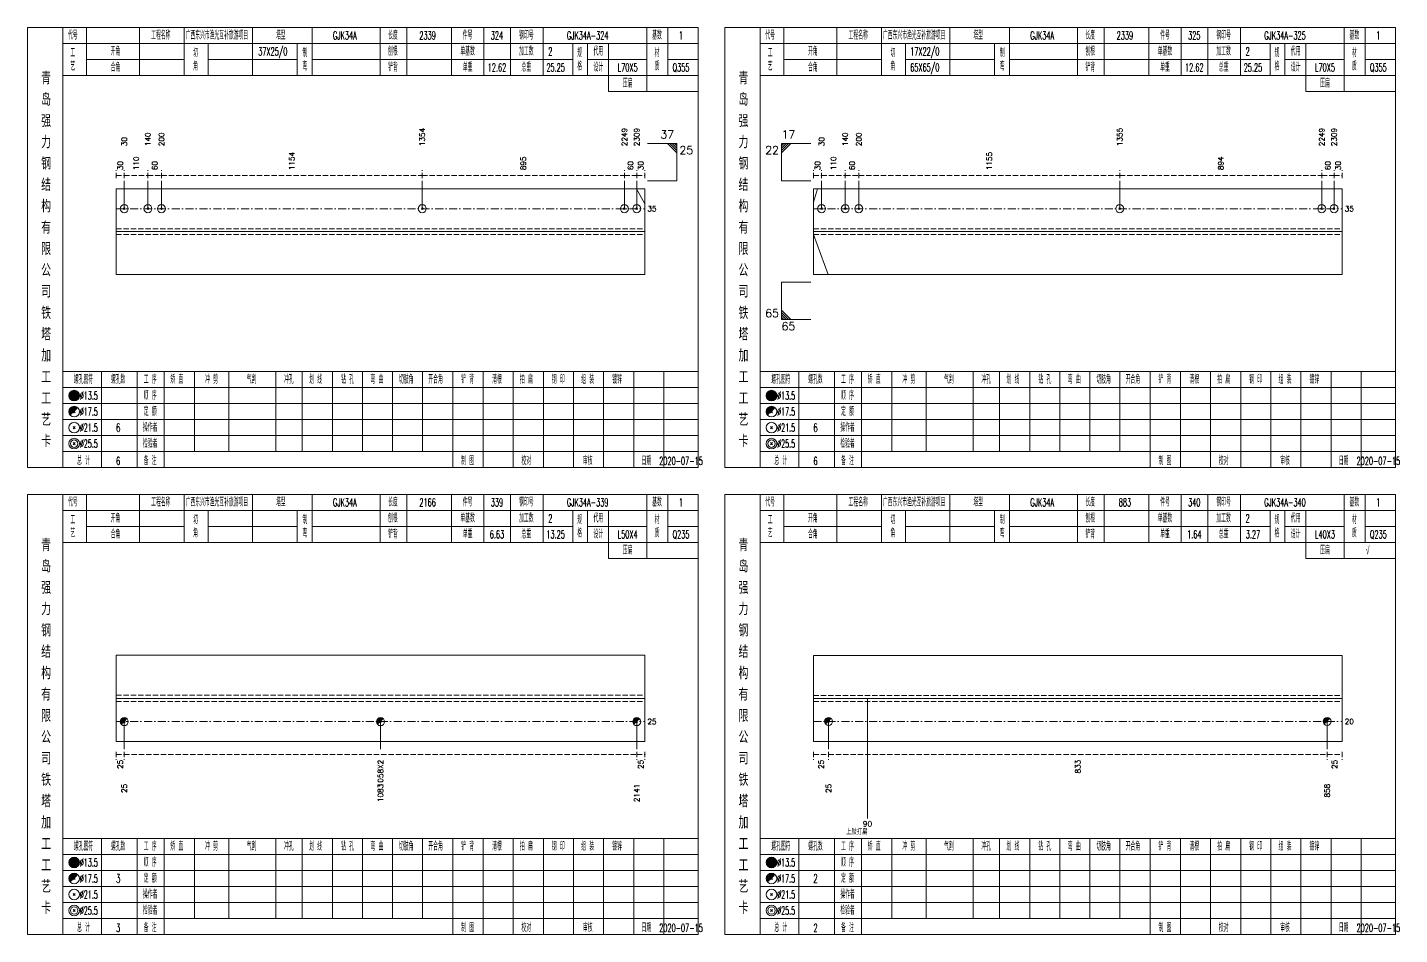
# Model space of a CAD drawing. Extents: x 0 to 2606, y -377 to 6479.
# Drawn here: x 1307 to 1821, y 5250 to 5590 of the extents above; entities that cross this region are included whole.
import ezdxf
from ezdxf.enums import TextEntityAlignment as Align

# ---------------------------------------------------------------- set-up
doc = ezdxf.new("R2010")
doc.units = 0
doc.header["$MEASUREMENT"] = 0
doc.linetypes.add('一点画线', pattern=[5.2, 3, -1, 0.2, -1])
doc.linetypes.add('虚线', pattern=[2.75, 2, -0.75])
doc.layers.get('0').update_dxf_attribs({"linetype": 'CONTINUOUS', "lineweight": 25})
for name, color, linetype, lineweight in [('1', 7, 'CONTINUOUS', 25), ('2', 7, 'CONTINUOUS', 25), ('4', 7, 'CONTINUOUS', 25)]:
    doc.layers.add(name, color=color, linetype=linetype, lineweight=lineweight)
doc.styles.get("Standard").update_dxf_attribs({"font": 'simplex.shx', "width": 0.7, "height": 3, "bigfont": 'gbhzfs.shx'})

msp = doc.modelspace()

# ---------------------------------------------------------------- linework, layer by layer
at = {"color": 7, "linetype": 'Continuous', "lineweight": 13}
for p, q in [((1550.4, 5546.5), (1539.4, 5546.5)), ((1546.9, 5546.5), (1550.4, 5543)), ((1547.78, 5546.5), (1550.4, 5543.88)), ((1548.65, 5546.5), (1550.4, 5544.75)), ((1549.53, 5546.5), (1550.4, 5545.62)), ((1550.4, 5532.5), (1550.4, 5546.5)), ((1589.7, 5546.5), (1600.7, 5546.5)), ((1589.7, 5532.5), (1589.7, 5546.5)), ((1590.58, 5546.5), (1589.7, 5545.62)), ((1591.45, 5546.5), (1589.7, 5544.75)), ((1592.33, 5546.5), (1589.7, 5543.88)), ((1593.2, 5546.5), (1589.7, 5543)), ((1343.3, 5522.07), (1343.3, 5532.5)), ((1352.16, 5522.07), (1352.16, 5532.5)), ((1357.24, 5522.07), (1357.24, 5532.5)), ((1454.98, 5522.07), (1454.98, 5532.5)), ((1530.78, 5522.07), (1530.78, 5532.5)), ((1538.4, 5523.83), (1535.27, 5529.57)), ((1535.4, 5522.07), (1535.4, 5532.5)), ((1550.4, 5532.5), (1539.4, 5532.5)), ((1589.7, 5532.5), (1600.7, 5532.5)), ((1601.7, 5524.52), (1603.14, 5529.57)), ((1604.7, 5522.07), (1604.7, 5532.5)), ((1613.56, 5522.07), (1613.56, 5532.5)), ((1618.64, 5522.07), (1618.64, 5532.5)), ((1716.46, 5522.07), (1716.46, 5532.5)), ((1792.18, 5522.07), (1792.18, 5532.5)), ((1796.8, 5522.07), (1796.8, 5532.5)), ((1343, 5521.77), (1343.6, 5522.37)), ((1343.6, 5521.77), (1343, 5522.37)), ((1351.86, 5521.77), (1352.46, 5522.37)), ((1352.46, 5521.77), (1351.86, 5522.37)), ((1356.94, 5521.77), (1357.54, 5522.37)), ((1357.54, 5521.77), (1356.94, 5522.37)), ((1454.68, 5521.77), (1455.28, 5522.37)), ((1455.28, 5521.77), (1454.68, 5522.37)), ((1530.48, 5521.77), (1531.08, 5522.37)), ((1531.08, 5521.77), (1530.48, 5522.37)), ((1535.1, 5521.77), (1535.7, 5522.37)), ((1535.7, 5521.77), (1535.1, 5522.37)), ((1604.4, 5521.77), (1605, 5522.37)), ((1605, 5521.77), (1604.4, 5522.37)), ((1613.26, 5521.77), (1613.86, 5522.37)), ((1613.86, 5521.77), (1613.26, 5522.37)), ((1618.34, 5521.77), (1618.94, 5522.37)), ((1618.94, 5521.77), (1618.34, 5522.37)), ((1716.16, 5521.77), (1716.76, 5522.37)), ((1716.76, 5521.77), (1716.16, 5522.37)), ((1791.88, 5521.77), (1792.48, 5522.37)), ((1792.48, 5521.77), (1791.88, 5522.37)), ((1796.5, 5521.77), (1797.1, 5522.37)), ((1797.1, 5521.77), (1796.5, 5522.37)), ((1601.7, 5512.35), (1607.21, 5497.43)), ((1589.7, 5494.5), (1600.7, 5494.5)), ((1589.7, 5494.5), (1589.7, 5480.5)), ((1593.2, 5480.5), (1589.7, 5484)), ((1592.33, 5480.5), (1589.7, 5483.12)), ((1591.45, 5480.5), (1589.7, 5482.25)), ((1590.58, 5480.5), (1589.7, 5481.38)), ((1589.7, 5480.5), (1600.7, 5480.5)), ((1343.3, 5329.8), (1343.3, 5319.5)), ((1439.35, 5329.8), (1439.35, 5319.5)), ((1535.4, 5329.8), (1535.4, 5319.5)), ((1607.31, 5329.88), (1607.31, 5319.5)), ((1794.19, 5329.88), (1794.19, 5319.5))]:
    msp.add_line(p, q, dxfattribs=at)
at = {"color": 8, "linetype": '虚线', "lineweight": 9}
for p, q in [((1340.3, 5533.5), (1340.3, 5536.5)), ((1340.3, 5534.5), (1343.3, 5534.5)), ((1343.3, 5533.5), (1343.3, 5536.5)), ((1343.3, 5533.5), (1343.3, 5536.5)), ((1343.3, 5534.5), (1352.16, 5534.5)), ((1352.16, 5533.5), (1352.16, 5536.5)), ((1352.16, 5533.5), (1352.16, 5536.5)), ((1352.16, 5534.5), (1357.24, 5534.5)), ((1357.24, 5533.5), (1357.24, 5536.5)), ((1357.24, 5533.5), (1357.24, 5536.5)), ((1357.24, 5534.5), (1454.98, 5534.5)), ((1454.98, 5533.5), (1454.98, 5536.5)), ((1454.98, 5533.5), (1454.98, 5536.5)), ((1454.98, 5534.5), (1530.78, 5534.5)), ((1530.78, 5533.5), (1530.78, 5536.5)), ((1530.78, 5533.5), (1530.78, 5536.5)), ((1530.78, 5534.5), (1535.4, 5534.5)), ((1535.4, 5533.5), (1535.4, 5536.5)), ((1535.4, 5533.5), (1535.4, 5536.5)), ((1535.4, 5534.5), (1538.4, 5534.5)), ((1538.4, 5533.5), (1538.4, 5536.5)), ((1601.7, 5533.5), (1601.7, 5536.5)), ((1601.7, 5534.5), (1604.7, 5534.5)), ((1604.7, 5533.5), (1604.7, 5536.5)), ((1604.7, 5533.5), (1604.7, 5536.5)), ((1604.7, 5534.5), (1613.56, 5534.5)), ((1613.56, 5533.5), (1613.56, 5536.5)), ((1613.56, 5533.5), (1613.56, 5536.5)), ((1613.56, 5534.5), (1618.64, 5534.5)), ((1618.64, 5533.5), (1618.64, 5536.5)), ((1618.64, 5533.5), (1618.64, 5536.5)), ((1618.64, 5534.5), (1716.46, 5534.5)), ((1716.46, 5533.5), (1716.46, 5536.5)), ((1716.46, 5533.5), (1716.46, 5536.5)), ((1716.46, 5534.5), (1792.18, 5534.5)), ((1792.18, 5533.5), (1792.18, 5536.5)), ((1792.18, 5533.5), (1792.18, 5536.5)), ((1792.18, 5534.5), (1796.8, 5534.5)), ((1796.8, 5533.5), (1796.8, 5536.5)), ((1796.8, 5533.5), (1796.8, 5536.5)), ((1796.8, 5534.5), (1799.8, 5534.5)), ((1799.8, 5533.5), (1799.8, 5536.5)), ((1340.3, 5318.5), (1340.3, 5315.5)), ((1343.3, 5318.5), (1343.3, 5315.5)), ((1343.3, 5318.5), (1343.3, 5315.5)), ((1535.4, 5318.5), (1535.4, 5315.5)), ((1535.4, 5318.5), (1535.4, 5315.5)), ((1538.4, 5318.5), (1538.4, 5315.5)), ((1601.7, 5318.5), (1601.7, 5315.5)), ((1607.31, 5318.5), (1607.31, 5315.5)), ((1607.31, 5318.5), (1607.31, 5315.5)), ((1794.19, 5318.5), (1794.19, 5315.5)), ((1794.19, 5318.5), (1794.19, 5315.5)), ((1799.8, 5318.5), (1799.8, 5315.5)), ((1340.3, 5317.5), (1343.3, 5317.5)), ((1343.3, 5317.5), (1535.4, 5317.5)), ((1535.4, 5317.5), (1538.4, 5317.5)), ((1601.7, 5317.5), (1607.31, 5317.5)), ((1607.31, 5317.5), (1794.19, 5317.5)), ((1794.19, 5317.5), (1799.8, 5317.5))]:
    msp.add_line(p, q, dxfattribs=at)
at = {"color": 7, "linetype": 'Continuous', "lineweight": 18}
for p, q in [((1340.3, 5529.57), (1340.3, 5497.43)), ((1340.3, 5529.57), (1538.4, 5529.57)), ((1538.4, 5529.57), (1538.4, 5497.43)), ((1601.7, 5529.57), (1601.7, 5497.43)), ((1601.7, 5529.57), (1799.8, 5529.57)), ((1799.8, 5529.57), (1799.8, 5497.43)), ((1340.3, 5513.5), (1538.4, 5513.5)), ((1601.7, 5513.5), (1799.8, 5513.5)), ((1340.3, 5354.7), (1340.3, 5322.3)), ((1340.3, 5354.7), (1538.4, 5354.7)), ((1538.4, 5354.7), (1538.4, 5322.3)), ((1601.7, 5354.62), (1601.7, 5322.38)), ((1601.7, 5354.62), (1799.8, 5354.62)), ((1799.8, 5354.62), (1799.8, 5322.38)), ((1340.3, 5338.5), (1538.4, 5338.5)), ((1601.7, 5338.5), (1799.8, 5338.5))]:
    msp.add_line(p, q, dxfattribs=at)
at = {"color": 3, "linetype": '一点画线', "lineweight": 13}
for p, q in [((1340.3, 5522.07), (1538.4, 5522.07)), ((1601.7, 5522.07), (1799.8, 5522.07)), ((1340.3, 5329.8), (1538.4, 5329.8)), ((1601.7, 5329.88), (1799.8, 5329.88))]:
    msp.add_line(p, q, dxfattribs=at)
at = {"color": 1, "linetype": '虚线', "lineweight": 18}
for p, q in [((1340.3, 5514.57), (1538.4, 5514.57)), ((1601.7, 5514.57), (1799.8, 5514.57)), ((1340.3, 5512.43), (1538.4, 5512.43)), ((1601.7, 5512.43), (1799.8, 5512.43)), ((1340.3, 5339.7), (1538.4, 5339.7)), ((1601.7, 5339.62), (1799.8, 5339.62)), ((1340.3, 5337.3), (1538.4, 5337.3)), ((1601.7, 5337.38), (1799.8, 5337.38))]:
    msp.add_line(p, q, dxfattribs=at)
at = {"color": 7, "linetype": 'Continuous', "lineweight": 13}
for centre in [(1343.3, 5522.07), (1352.16, 5522.07), (1357.24, 5522.07), (1454.98, 5522.07), (1530.78, 5522.07), (1535.4, 5522.07), (1604.7, 5522.07), (1613.56, 5522.07), (1618.64, 5522.07), (1716.46, 5522.07), (1792.18, 5522.07), (1796.8, 5522.07)]:
    msp.add_circle(centre, 1.5, dxfattribs=at)
at = {"layer": '1', "color": 7, "linetype": 'Continuous', "lineweight": 18}
for p, q in [((1340.3, 5497.43), (1538.4, 5497.43)), ((1601.7, 5497.43), (1799.8, 5497.43)), ((1340.3, 5322.3), (1538.4, 5322.3)), ((1601.7, 5322.38), (1799.8, 5322.38))]:
    msp.add_line(p, q, dxfattribs=at)
at = {"layer": '1', "color": 7, "linetype": 'Continuous', "lineweight": 0}
for p, q in [((1343, 5329.5), (1343.6, 5330.1)), ((1343, 5330.1), (1343.6, 5329.5)), ((1439.05, 5329.5), (1439.65, 5330.1)), ((1439.05, 5330.1), (1439.65, 5329.5)), ((1535.1, 5329.5), (1535.7, 5330.1)), ((1535.1, 5330.1), (1535.7, 5329.5)), ((1607.01, 5329.57), (1607.61, 5330.18)), ((1607.01, 5330.18), (1607.61, 5329.57)), ((1793.89, 5329.57), (1794.49, 5330.18)), ((1793.89, 5330.18), (1794.49, 5329.57))]:
    msp.add_line(p, q, dxfattribs=at)
at = {"layer": '1', "color": 7, "linetype": 'Continuous', "lineweight": 13}
for centre in [(1343.3, 5329.8), (1439.35, 5329.8), (1535.4, 5329.8), (1607.31, 5329.88), (1794.19, 5329.88)]:
    msp.add_circle(centre, 1.5, dxfattribs=at)
for centre, radius in [((1343.3, 5329.8), 1.35), ((1343.3, 5329.8), 1.2), ((1343.3, 5329.8), 1.05), ((1343.3, 5329.8), 0.9), ((1343.3, 5329.8), 0.75), ((1343.3, 5329.8), 0.6), ((1343.3, 5329.8), 0.45), ((1343.3, 5329.8), 0.3), ((1343.3, 5329.8), 0.15), ((1439.35, 5329.8), 1.35), ((1439.35, 5329.8), 1.2), ((1439.35, 5329.8), 1.05), ((1439.35, 5329.8), 0.9), ((1439.35, 5329.8), 0.75), ((1439.35, 5329.8), 0.6), ((1439.35, 5329.8), 0.45), ((1439.35, 5329.8), 0.3), ((1439.35, 5329.8), 0.15), ((1535.4, 5329.8), 1.35), ((1535.4, 5329.8), 1.2), ((1535.4, 5329.8), 1.05), ((1535.4, 5329.8), 0.9), ((1535.4, 5329.8), 0.75), ((1535.4, 5329.8), 0.6), ((1535.4, 5329.8), 0.45), ((1535.4, 5329.8), 0.3), ((1535.4, 5329.8), 0.15), ((1607.31, 5329.88), 1.35), ((1607.31, 5329.88), 1.2), ((1607.31, 5329.88), 1.05), ((1607.31, 5329.88), 0.9), ((1607.31, 5329.88), 0.75), ((1607.31, 5329.88), 0.6), ((1607.31, 5329.88), 0.45), ((1607.31, 5329.88), 0.3), ((1607.31, 5329.88), 0.15), ((1794.19, 5329.88), 1.35), ((1794.19, 5329.88), 1.2), ((1794.19, 5329.88), 1.05), ((1794.19, 5329.88), 0.9), ((1794.19, 5329.88), 0.75), ((1794.19, 5329.88), 0.6), ((1794.19, 5329.88), 0.45), ((1794.19, 5329.88), 0.3), ((1794.19, 5329.88), 0.15)]:
    msp.add_arc(centre, radius, 45, 225, dxfattribs=at)
at = {"layer": '2', "color": 7, "linetype": 'Continuous', "lineweight": 13}
msp.add_line((1621.89, 5338.5), (1621.89, 5293.5), dxfattribs=at)
at = {"layer": '4', "color": 1, "linetype": 'Continuous', "lineweight": 18}
for p, q in [((1320.3, 5425), (1320.3, 5590)), ((1329.2, 5572), (1329.2, 5590)), ((1349, 5572), (1349, 5590)), ((1365.8, 5572), (1365.8, 5590)), ((1391.4, 5572), (1391.4, 5590)), ((1413.7, 5572), (1413.7, 5590)), ((1439.2, 5572), (1439.2, 5590)), ((1449.2, 5572), (1449.2, 5590)), ((1465.9, 5572), (1465.9, 5590)), ((1478.1, 5572), (1478.1, 5590)), ((1488.1, 5572), (1488.1, 5590)), ((1500.3, 5572), (1500.3, 5590)), ((1539.2, 5566), (1539.2, 5590)), ((1547, 5572), (1547, 5590)), ((1581.7, 5425), (1581.7, 5590)), ((1590.6, 5572), (1590.6, 5590)), ((1610.4, 5572), (1610.4, 5590)), ((1627.2, 5572), (1627.2, 5590)), ((1652.8, 5572), (1652.8, 5590)), ((1675.1, 5572), (1675.1, 5590)), ((1700.6, 5572), (1700.6, 5590)), ((1710.6, 5572), (1710.6, 5590)), ((1727.3, 5572), (1727.3, 5590)), ((1739.5, 5572), (1739.5, 5590)), ((1749.5, 5572), (1749.5, 5590)), ((1761.7, 5572), (1761.7, 5590)), ((1800.6, 5566), (1800.6, 5590)), ((1808.4, 5572), (1808.4, 5590)), ((1320.3, 5584), (1558.4, 5584)), ((1374.8, 5572), (1374.8, 5584)), ((1408.1, 5572), (1408.1, 5584)), ((1511.4, 5572), (1511.4, 5584)), ((1517, 5572), (1517, 5584)), ((1524.8, 5566), (1524.8, 5584)), ((1581.7, 5584), (1819.8, 5584)), ((1636.2, 5572), (1636.2, 5584)), ((1669.5, 5572), (1669.5, 5584)), ((1772.8, 5572), (1772.8, 5584)), ((1778.4, 5572), (1778.4, 5584)), ((1786.2, 5566), (1786.2, 5584)), ((1329.2, 5578), (1365.8, 5578)), ((1374.8, 5578), (1408.1, 5578)), ((1413.7, 5578), (1511.4, 5578)), ((1517, 5578), (1539.2, 5578)), ((1547, 5578), (1558.4, 5578)), ((1590.6, 5578), (1627.2, 5578)), ((1636.2, 5578), (1669.5, 5578)), ((1675.1, 5578), (1772.8, 5578)), ((1778.4, 5578), (1800.6, 5578)), ((1808.4, 5578), (1819.8, 5578)), ((1320.3, 5572), (1558.4, 5572)), ((1581.7, 5572), (1819.8, 5572)), ((1524.8, 5566), (1558.4, 5566)), ((1786.2, 5566), (1819.8, 5566)), ((1320.3, 5461), (1558.4, 5461)), ((1334.8, 5425), (1334.8, 5461)), ((1348.1, 5425), (1348.1, 5461)), ((1358.2, 5425), (1358.2, 5461)), ((1369.6, 5431), (1369.6, 5461)), ((1382.5, 5431), (1382.5, 5461)), ((1400.1, 5431), (1400.1, 5461)), ((1410, 5431), (1410, 5461)), ((1421.3, 5431), (1421.3, 5461)), ((1432.6, 5431), (1432.6, 5461)), ((1443.9, 5431), (1443.9, 5461)), ((1455.1, 5431), (1455.1, 5461)), ((1466.5, 5431), (1466.5, 5461)), ((1477.8, 5431), (1477.8, 5461)), ((1489.1, 5431), (1489.1, 5461)), ((1500.4, 5431), (1500.4, 5461)), ((1511.7, 5431), (1511.7, 5461)), ((1523, 5431), (1523, 5461)), ((1534.3, 5431), (1534.3, 5461)), ((1545.6, 5431), (1545.6, 5461)), ((1581.7, 5461), (1819.8, 5461)), ((1596.2, 5425), (1596.2, 5461)), ((1609.5, 5425), (1609.5, 5461)), ((1619.6, 5425), (1619.6, 5461)), ((1631, 5431), (1631, 5461)), ((1643.9, 5431), (1643.9, 5461)), ((1661.5, 5431), (1661.5, 5461)), ((1671.4, 5431), (1671.4, 5461)), ((1682.7, 5431), (1682.7, 5461)), ((1694, 5431), (1694, 5461)), ((1705.3, 5431), (1705.3, 5461)), ((1716.5, 5431), (1716.5, 5461)), ((1727.9, 5431), (1727.9, 5461)), ((1739.2, 5431), (1739.2, 5461)), ((1750.5, 5431), (1750.5, 5461)), ((1761.8, 5431), (1761.8, 5461)), ((1773.1, 5431), (1773.1, 5461)), ((1784.4, 5431), (1784.4, 5461)), ((1795.7, 5431), (1795.7, 5461)), ((1807, 5431), (1807, 5461)), ((1320.3, 5455), (1558.4, 5455)), ((1581.7, 5455), (1819.8, 5455)), ((1320.3, 5449), (1558.4, 5449)), ((1581.7, 5449), (1819.8, 5449)), ((1320.3, 5443), (1558.4, 5443)), ((1581.7, 5443), (1819.8, 5443)), ((1320.3, 5437), (1558.4, 5437)), ((1581.7, 5437), (1819.8, 5437)), ((1320.3, 5431), (1558.4, 5431)), ((1466.5, 5425), (1466.5, 5431)), ((1477.8, 5425), (1477.8, 5431)), ((1489.1, 5425), (1489.1, 5431)), ((1500.4, 5425), (1500.4, 5431)), ((1511.7, 5425), (1511.7, 5431)), ((1523, 5425), (1523, 5431)), ((1534.3, 5425), (1534.3, 5431)), ((1545.6, 5425), (1545.6, 5431)), ((1581.7, 5431), (1819.8, 5431)), ((1727.9, 5425), (1727.9, 5431)), ((1739.2, 5425), (1739.2, 5431)), ((1750.5, 5425), (1750.5, 5431)), ((1761.8, 5425), (1761.8, 5431)), ((1773.1, 5425), (1773.1, 5431)), ((1784.4, 5425), (1784.4, 5431)), ((1795.7, 5425), (1795.7, 5431)), ((1807, 5425), (1807, 5431)), ((1320.3, 5250), (1320.3, 5415)), ((1329.2, 5397), (1329.2, 5415)), ((1349, 5397), (1349, 5415)), ((1365.8, 5397), (1365.8, 5415)), ((1391.4, 5397), (1391.4, 5415)), ((1413.7, 5397), (1413.7, 5415)), ((1439.2, 5397), (1439.2, 5415)), ((1449.2, 5397), (1449.2, 5415)), ((1465.9, 5397), (1465.9, 5415)), ((1478.1, 5397), (1478.1, 5415)), ((1488.1, 5397), (1488.1, 5415)), ((1500.3, 5397), (1500.3, 5415)), ((1539.2, 5391), (1539.2, 5415)), ((1547, 5397), (1547, 5415)), ((1581.7, 5250), (1581.7, 5415)), ((1590.6, 5397), (1590.6, 5415)), ((1610.4, 5397), (1610.4, 5415)), ((1627.2, 5397), (1627.2, 5415)), ((1652.8, 5397), (1652.8, 5415)), ((1675.1, 5397), (1675.1, 5415)), ((1700.6, 5397), (1700.6, 5415)), ((1710.6, 5397), (1710.6, 5415)), ((1727.3, 5397), (1727.3, 5415)), ((1739.5, 5397), (1739.5, 5415)), ((1749.5, 5397), (1749.5, 5415)), ((1761.7, 5397), (1761.7, 5415)), ((1800.6, 5391), (1800.6, 5415)), ((1808.4, 5397), (1808.4, 5415)), ((1320.3, 5409), (1558.4, 5409)), ((1374.8, 5397), (1374.8, 5409)), ((1408.1, 5397), (1408.1, 5409)), ((1511.4, 5397), (1511.4, 5409)), ((1517, 5397), (1517, 5409)), ((1524.8, 5391), (1524.8, 5409)), ((1581.7, 5409), (1819.8, 5409)), ((1636.2, 5397), (1636.2, 5409)), ((1669.5, 5397), (1669.5, 5409)), ((1772.8, 5397), (1772.8, 5409)), ((1778.4, 5397), (1778.4, 5409)), ((1786.2, 5391), (1786.2, 5409)), ((1329.2, 5403), (1365.8, 5403)), ((1374.8, 5403), (1408.1, 5403)), ((1413.7, 5403), (1511.4, 5403)), ((1517, 5403), (1539.2, 5403)), ((1547, 5403), (1558.4, 5403)), ((1590.6, 5403), (1627.2, 5403)), ((1636.2, 5403), (1669.5, 5403)), ((1675.1, 5403), (1772.8, 5403)), ((1778.4, 5403), (1800.6, 5403)), ((1808.4, 5403), (1819.8, 5403)), ((1320.3, 5397), (1558.4, 5397)), ((1581.7, 5397), (1819.8, 5397)), ((1524.8, 5391), (1558.4, 5391)), ((1786.2, 5391), (1819.8, 5391)), ((1320.3, 5286), (1558.4, 5286)), ((1334.8, 5250), (1334.8, 5286)), ((1348.1, 5250), (1348.1, 5286)), ((1358.2, 5250), (1358.2, 5286)), ((1369.6, 5256), (1369.6, 5286)), ((1382.5, 5256), (1382.5, 5286)), ((1400.1, 5256), (1400.1, 5286)), ((1410, 5256), (1410, 5286)), ((1421.3, 5256), (1421.3, 5286)), ((1432.6, 5256), (1432.6, 5286)), ((1443.9, 5256), (1443.9, 5286)), ((1455.1, 5256), (1455.1, 5286)), ((1466.5, 5256), (1466.5, 5286)), ((1477.8, 5256), (1477.8, 5286)), ((1489.1, 5256), (1489.1, 5286)), ((1500.4, 5256), (1500.4, 5286)), ((1511.7, 5256), (1511.7, 5286)), ((1523, 5256), (1523, 5286)), ((1534.3, 5256), (1534.3, 5286)), ((1545.6, 5256), (1545.6, 5286)), ((1581.7, 5286), (1819.8, 5286)), ((1596.2, 5250), (1596.2, 5286)), ((1609.5, 5250), (1609.5, 5286)), ((1619.6, 5250), (1619.6, 5286)), ((1631, 5256), (1631, 5286)), ((1643.9, 5256), (1643.9, 5286)), ((1661.5, 5256), (1661.5, 5286)), ((1671.4, 5256), (1671.4, 5286)), ((1682.7, 5256), (1682.7, 5286)), ((1694, 5256), (1694, 5286)), ((1705.3, 5256), (1705.3, 5286)), ((1716.5, 5256), (1716.5, 5286)), ((1727.9, 5256), (1727.9, 5286)), ((1739.2, 5256), (1739.2, 5286)), ((1750.5, 5256), (1750.5, 5286)), ((1761.8, 5256), (1761.8, 5286)), ((1773.1, 5256), (1773.1, 5286)), ((1784.4, 5256), (1784.4, 5286)), ((1795.7, 5256), (1795.7, 5286)), ((1807, 5256), (1807, 5286)), ((1320.3, 5280), (1558.4, 5280)), ((1581.7, 5280), (1819.8, 5280)), ((1320.3, 5274), (1558.4, 5274)), ((1581.7, 5274), (1819.8, 5274)), ((1320.3, 5268), (1558.4, 5268)), ((1581.7, 5268), (1819.8, 5268)), ((1320.3, 5262), (1558.4, 5262)), ((1581.7, 5262), (1819.8, 5262)), ((1320.3, 5256), (1558.4, 5256)), ((1466.5, 5250), (1466.5, 5256)), ((1477.8, 5250), (1477.8, 5256)), ((1489.1, 5250), (1489.1, 5256)), ((1500.4, 5250), (1500.4, 5256)), ((1511.7, 5250), (1511.7, 5256)), ((1523, 5250), (1523, 5256)), ((1534.3, 5250), (1534.3, 5256)), ((1545.6, 5250), (1545.6, 5256)), ((1581.7, 5256), (1819.8, 5256)), ((1727.9, 5250), (1727.9, 5256)), ((1739.2, 5250), (1739.2, 5256)), ((1750.5, 5250), (1750.5, 5256)), ((1761.8, 5250), (1761.8, 5256)), ((1773.1, 5250), (1773.1, 5256)), ((1784.4, 5250), (1784.4, 5256)), ((1795.7, 5250), (1795.7, 5256)), ((1807, 5250), (1807, 5256))]:
    msp.add_line(p, q, dxfattribs=at)
at = {"layer": '4', "color": 7, "linetype": 'Continuous', "lineweight": 13}
for p, q in [((1324.3, 5451.8), (1324.7, 5452.2)), ((1324.7, 5451.8), (1324.3, 5452.2)), ((1585.7, 5451.8), (1586.1, 5452.2)), ((1586.1, 5451.8), (1585.7, 5452.2)), ((1324.1, 5439.6), (1324.9, 5440.4)), ((1324.9, 5439.6), (1324.1, 5440.4)), ((1585.5, 5439.6), (1586.3, 5440.4)), ((1586.3, 5439.6), (1585.5, 5440.4)), ((1324.1, 5433.6), (1324.9, 5434.4)), ((1324.9, 5433.6), (1324.1, 5434.4)), ((1585.5, 5433.6), (1586.3, 5434.4)), ((1586.3, 5433.6), (1585.5, 5434.4)), ((1324.3, 5276.8), (1324.7, 5277.2)), ((1324.7, 5276.8), (1324.3, 5277.2)), ((1585.7, 5276.8), (1586.1, 5277.2)), ((1586.1, 5276.8), (1585.7, 5277.2)), ((1324.1, 5264.6), (1324.9, 5265.4)), ((1324.9, 5264.6), (1324.1, 5265.4)), ((1585.5, 5264.6), (1586.3, 5265.4)), ((1586.3, 5264.6), (1585.5, 5265.4)), ((1324.1, 5258.6), (1324.9, 5259.4)), ((1324.9, 5258.6), (1324.1, 5259.4)), ((1585.5, 5258.6), (1586.3, 5259.4)), ((1586.3, 5258.6), (1585.5, 5259.4))]:
    msp.add_line(p, q, dxfattribs=at)
at = {"layer": '4', "color": 7, "linetype": 'Continuous', "lineweight": 0}
for p, q in [((1324.1, 5445.6), (1324.9, 5446.4)), ((1324.1, 5446.4), (1324.9, 5445.6)), ((1585.5, 5445.6), (1586.3, 5446.4)), ((1585.5, 5446.4), (1586.3, 5445.6)), ((1324.1, 5270.6), (1324.9, 5271.4)), ((1324.1, 5271.4), (1324.9, 5270.6)), ((1585.5, 5270.6), (1586.3, 5271.4)), ((1585.5, 5271.4), (1586.3, 5270.6))]:
    msp.add_line(p, q, dxfattribs=at)
at = {"layer": '4', "color": 1, "linetype": 'Continuous', "lineweight": 18}
for points in [[(1307, 5590), (1307, 5425), (1558.4, 5425), (1558.4, 5590)], [(1568.4, 5590), (1568.4, 5425), (1819.8, 5425), (1819.8, 5590)], [(1307, 5415), (1307, 5250), (1558.4, 5250), (1558.4, 5415)], [(1568.4, 5415), (1568.4, 5250), (1819.8, 5250), (1819.8, 5415)]]:
    msp.add_lwpolyline(points, close=True, dxfattribs=at)
at = {"layer": '4', "color": 7, "linetype": 'Continuous', "lineweight": 13}
for centre, radius in [((1324.5, 5452), 2), ((1324.5, 5452), 1.8), ((1324.5, 5452), 1.6), ((1324.5, 5452), 1.4), ((1324.5, 5452), 1.2), ((1324.5, 5452), 1), ((1324.5, 5452), 0.8), ((1324.5, 5452), 0.6), ((1324.5, 5452), 0.4), ((1324.5, 5452), 0.2), ((1585.9, 5452), 2), ((1585.9, 5452), 1.8), ((1585.9, 5452), 1.6), ((1585.9, 5452), 1.4), ((1585.9, 5452), 1.2), ((1585.9, 5452), 1), ((1585.9, 5452), 0.8), ((1585.9, 5452), 0.6), ((1585.9, 5452), 0.4), ((1585.9, 5452), 0.2), ((1324.5, 5446), 2), ((1585.9, 5446), 2), ((1324.5, 5440), 2), ((1585.9, 5440), 2), ((1324.5, 5434), 2), ((1324.5, 5434), 1.4), ((1585.9, 5434), 2), ((1585.9, 5434), 1.4), ((1324.5, 5277), 2), ((1324.5, 5277), 1.8), ((1324.5, 5277), 1.6), ((1324.5, 5277), 1.4), ((1324.5, 5277), 1.2), ((1324.5, 5277), 1), ((1324.5, 5277), 0.8), ((1324.5, 5277), 0.6), ((1324.5, 5277), 0.4), ((1324.5, 5277), 0.2), ((1585.9, 5277), 2), ((1585.9, 5277), 1.8), ((1585.9, 5277), 1.6), ((1585.9, 5277), 1.4), ((1585.9, 5277), 1.2), ((1585.9, 5277), 1), ((1585.9, 5277), 0.8), ((1585.9, 5277), 0.6), ((1585.9, 5277), 0.4), ((1585.9, 5277), 0.2), ((1324.5, 5271), 2), ((1585.9, 5271), 2), ((1324.5, 5265), 2), ((1585.9, 5265), 2), ((1324.5, 5259), 2), ((1324.5, 5259), 1.4), ((1585.9, 5259), 2), ((1585.9, 5259), 1.4)]:
    msp.add_circle(centre, radius, dxfattribs=at)
for centre, radius in [((1324.5, 5446), 1.8), ((1324.5, 5446), 1.6), ((1324.5, 5446), 1.4), ((1324.5, 5446), 1.2), ((1324.5, 5446), 1), ((1585.9, 5446), 1.8), ((1585.9, 5446), 1.6), ((1585.9, 5446), 1.4), ((1585.9, 5446), 1.2), ((1585.9, 5446), 1), ((1324.5, 5446), 0.8), ((1324.5, 5446), 0.6), ((1324.5, 5446), 0.4), ((1324.5, 5446), 0.2), ((1585.9, 5446), 0.8), ((1585.9, 5446), 0.6), ((1585.9, 5446), 0.4), ((1585.9, 5446), 0.2), ((1324.5, 5271), 1.8), ((1324.5, 5271), 1.6), ((1324.5, 5271), 1.4), ((1324.5, 5271), 1.2), ((1585.9, 5271), 1.8), ((1585.9, 5271), 1.6), ((1585.9, 5271), 1.4), ((1585.9, 5271), 1.2), ((1324.5, 5271), 1), ((1324.5, 5271), 0.8), ((1324.5, 5271), 0.6), ((1324.5, 5271), 0.4), ((1324.5, 5271), 0.2), ((1585.9, 5271), 1), ((1585.9, 5271), 0.8), ((1585.9, 5271), 0.6), ((1585.9, 5271), 0.4), ((1585.9, 5271), 0.2)]:
    msp.add_arc(centre, radius, 45, 225, dxfattribs=at)

# ---------------------------------------------------------------- texts
at = {"color": 7, "linetype": 'Continuous', "lineweight": 13}
for s, p in [('140', (1352.16, 5545.5)), ('200', (1357.24, 5545.5)), ('1354', (1454.98, 5545.5)), ('2249', (1530.78, 5545.5)), ('2309', (1535.4, 5545.5)), ('140', (1613.56, 5545.5)), ('200', (1618.64, 5545.5)), ('1355', (1716.46, 5545.5)), ('2249', (1792.18, 5545.5)), ('2309', (1796.8, 5545.5)), ('30', (1343.3, 5545.5)), ('30', (1604.7, 5545.5))]:
    msp.add_text(s, height=2, rotation=90, dxfattribs=at).set_placement(p, align=Align.MIDDLE_LEFT)
for s, p in [('37', (1549.4, 5547.5)), ('65', (1588.7, 5480.5))]:
    msp.add_text(s, height=3, dxfattribs=at).set_placement(p, align=Align.BOTTOM_RIGHT)
msp.add_text('17', height=3, dxfattribs=at).set_placement((1589.7, 5547.5), align=Align.BOTTOM_LEFT)
for s, p in [('25', (1551.4, 5545.5)), ('65', (1589.7, 5479.5))]:
    msp.add_text(s, height=3, dxfattribs=at).set_placement(p, align=Align.TOP_LEFT)
msp.add_text('22', height=3, dxfattribs=at).set_placement((1588.7, 5545.5), align=Align.TOP_RIGHT)
at = {"color": 8, "linetype": 'Continuous', "lineweight": 9}
for s, p in [('30', (1341.8, 5536.5)), ('110', (1347.73, 5536.5)), ('60', (1354.7, 5536.5)), ('1154', (1406.11, 5536.5)), ('895', (1492.88, 5536.5)), ('60', (1533.09, 5536.5)), ('30', (1536.9, 5536.5)), ('30', (1603.2, 5536.5)), ('110', (1609.13, 5536.5)), ('60', (1616.1, 5536.5)), ('1155', (1667.55, 5536.5)), ('894', (1754.32, 5536.5)), ('60', (1794.49, 5536.5)), ('30', (1798.3, 5536.5))]:
    msp.add_text(s, height=2, rotation=90, dxfattribs=at).set_placement(p, align=Align.MIDDLE_LEFT)
at = {"color": 7, "linetype": 'Continuous', "lineweight": 13}
for s, p in [('35', (1539.4, 5522.07)), ('35', (1800.8, 5522.07)), ('25', (1539.4, 5329.8)), ('20', (1800.8, 5329.88))]:
    msp.add_text(s, height=2, dxfattribs=at).set_placement(p, align=Align.MIDDLE_LEFT)
at = {"color": 8, "linetype": 'Continuous', "lineweight": 9}
for s, p in [('25', (1341.8, 5315.5)), ('1058X2', (1439.35, 5315.5)), ('25', (1536.9, 5315.5)), ('25', (1604.5, 5315.5)), ('833', (1700.75, 5315.5)), ('25', (1797, 5315.5))]:
    msp.add_text(s, height=2, rotation=90, dxfattribs=at).set_placement(p, align=Align.MIDDLE_RIGHT)
at = {"layer": '1', "color": 7, "linetype": 'Continuous', "lineweight": 13}
for s, p in [('25', (1343.3, 5306.5)), ('1083', (1439.35, 5306.5)), ('2141', (1535.4, 5306.5)), ('25', (1607.31, 5306.5)), ('858', (1794.19, 5306.5))]:
    msp.add_text(s, height=2, rotation=90, dxfattribs=at).set_placement(p, align=Align.MIDDLE_RIGHT)
at = {"layer": '2', "color": 7, "linetype": 'Continuous', "lineweight": 13}
for s, p in [('上肢打扁', (1617.89, 5289.5)), ('90', (1621.89, 5292.5))]:
    msp.add_text(s, height=2, dxfattribs=at).set_placement(p, align=Align.TOP_CENTER)
at = {"layer": '4', "color": 1, "linetype": 'Continuous', "lineweight": 13}
for s, height, width, p in [('代号', 3, 0.6, (1324, 5587)), ('工程名称', 3, 0.6, (1357, 5587)), ('广西东兴市渔光互补旅游项目', 3, 0.6, (1378, 5587)), ('塔型', 3, 0.6, (1402, 5587)), ('GJK34A', 3, 0.6, (1426, 5587)), ('长度', 3, 0.6, (1444, 5587)), ('2339', 3, 0.6, (1457, 5587)), ('件号', 3, 0.6, (1472, 5587)), ('324', 3, 0.6, (1483, 5587)), ('钢印号', 3, 0.6, (1494, 5587)), ('GJK34A-324', 3, 0.6, (1517, 5587)), ('基数', 3, 0.6, (1543, 5587)), ('1', 3, 0.6, (1552, 5587)), ('代号', 3, 0.6, (1585.4, 5587)), ('工程名称', 3, 0.6, (1618.4, 5587)), ('广西东兴市渔光互补旅游项目', 3, 0.6, (1639.4, 5587)), ('塔型', 3, 0.6, (1663.4, 5587)), ('GJK34A', 3, 0.6, (1687.4, 5587)), ('长度', 3, 0.6, (1705.4, 5587)), ('2339', 3, 0.6, (1718.4, 5587)), ('件号', 3, 0.6, (1733.4, 5587)), ('325', 3, 0.6, (1744.4, 5587)), ('钢印号', 3, 0.6, (1755.4, 5587)), ('GJK34A-325', 3, 0.6, (1778.4, 5587)), ('基数', 3, 0.6, (1804.4, 5587)), ('1', 3, 0.6, (1813.4, 5587)), ('工', 3, 0.6, (1324, 5580.4)), ('开角', 3, 0.6, (1340, 5581)), ('切', 3, 0.6, (1370, 5580.4)), ('37X25/0', 3, 0.6, (1399, 5581)), ('制', 3, 0.6, (1411, 5580.4)), ('刨根', 3, 0.6, (1444, 5581)), ('单基数', 3, 0.6, (1472, 5581)), ('加工数', 3, 0.6, (1494, 5581)), ('2', 3, 0.6, (1503, 5581)), ('规', 3, 0.6, (1514, 5580.4)), ('代用', 3, 0.6, (1521, 5581)), ('材', 3, 0.6, (1543, 5580.4)), ('工', 3, 0.6, (1585.4, 5580.4)), ('开角', 3, 0.6, (1601.4, 5581)), ('切', 3, 0.6, (1631.4, 5580.4)), ('17X22/0', 3, 0.6, (1643.4, 5581)), ('制', 3, 0.6, (1672.4, 5580.4)), ('刨根', 3, 0.6, (1705.4, 5581)), ('单基数', 3, 0.6, (1733.4, 5581)), ('加工数', 3, 0.6, (1755.4, 5581)), ('2', 3, 0.6, (1764.4, 5581)), ('规', 3, 0.6, (1775.4, 5580.4)), ('代用', 3, 0.6, (1782.4, 5581)), ('材', 3, 0.6, (1804.4, 5580.4)), ('艺', 3, 0.6, (1324, 5575.4)), ('合角', 3, 0.6, (1340, 5575)), ('角', 3, 0.6, (1370, 5575.4)), ('弯', 3, 0.6, (1411, 5575.4)), ('铲背', 3, 0.6, (1444, 5575)), ('单重', 3, 0.6, (1472, 5575)), ('12.62', 3, 0.6, (1483, 5575)), ('总重', 3, 0.6, (1494, 5575)), ('25.25', 3, 0.6, (1505, 5575)), ('格', 3, 0.6, (1514, 5575.4)), ('设计', 3, 0.6, (1521, 5575)), ('L70X5', 3, 0.6, (1532, 5575)), ('质', 3, 0.6, (1543, 5575.4)), ('Q355', 3, 0.6, (1552, 5575)), ('艺', 3, 0.6, (1585.4, 5575.4)), ('合角', 3, 0.6, (1601.4, 5575)), ('角', 3, 0.6, (1631.4, 5575.4)), ('65X65/0', 3, 0.6, (1643.4, 5575)), ('弯', 3, 0.6, (1672.4, 5575.4)), ('铲背', 3, 0.6, (1705.4, 5575)), ('单重', 3, 0.6, (1733.4, 5575)), ('12.62', 3, 0.6, (1744.4, 5575)), ('总重', 3, 0.6, (1755.4, 5575)), ('25.25', 3, 0.6, (1766.4, 5575)), ('格', 3, 0.6, (1775.4, 5575.4)), ('设计', 3, 0.6, (1782.4, 5575)), ('L70X5', 3, 0.6, (1793.4, 5575)), ('质', 3, 0.6, (1804.4, 5575.4)), ('Q355', 3, 0.6, (1813.4, 5575)), ('青', 4.6, 0.8, (1314, 5571)), ('压扁', 3, 0.6, (1532, 5569)), ('青', 4.6, 0.8, (1575.4, 5571)), ('压扁', 3, 0.6, (1793.4, 5569)), ('岛', 4.6, 0.8, (1314, 5563)), ('岛', 4.6, 0.8, (1575.4, 5563)), ('强', 4.6, 0.8, (1314, 5555)), ('强', 4.6, 0.8, (1575.4, 5555)), ('力', 4.6, 0.8, (1314, 5547)), ('力', 4.6, 0.8, (1575.4, 5547)), ('钢', 4.6, 0.8, (1314, 5539)), ('钢', 4.6, 0.8, (1575.4, 5539)), ('结', 4.6, 0.8, (1314, 5531)), ('结', 4.6, 0.8, (1575.4, 5531)), ('构', 4.6, 0.8, (1314, 5523)), ('构', 4.6, 0.8, (1575.4, 5523)), ('有', 4.6, 0.8, (1314, 5515)), ('有', 4.6, 0.8, (1575.4, 5515)), ('限', 4.6, 0.8, (1314, 5507)), ('限', 4.6, 0.8, (1575.4, 5507)), ('公', 4.6, 0.8, (1314, 5499)), ('公', 4.6, 0.8, (1575.4, 5499)), ('司', 4.6, 0.8, (1314, 5491)), ('司', 4.6, 0.8, (1575.4, 5491)), ('铁', 4.6, 0.8, (1314, 5483)), ('铁', 4.6, 0.8, (1575.4, 5483)), ('塔', 4.6, 0.8, (1314, 5475)), ('塔', 4.6, 0.8, (1575.4, 5475)), ('加', 4.6, 0.8, (1314, 5467)), ('加', 4.6, 0.8, (1575.4, 5467)), ('工', 4.6, 0.8, (1314, 5459)), ('螺孔图符', 3, 0.6, (1328, 5458)), ('螺孔数', 3, 0.6, (1341, 5458)), ('工 序', 3, 0.6, (1353, 5458)), ('矫 直', 3, 0.6, (1363, 5458)), ('冲 剪', 3, 0.6, (1376, 5458)), ('气割', 3, 0.6, (1391, 5458)), ('冲孔', 3, 0.6, (1405, 5458)), ('划 线', 3, 0.6, (1415, 5458)), ('钻 孔', 3, 0.6, (1427, 5458)), ('弯 曲', 3, 0.6, (1438, 5458)), ('切肢角', 3, 0.6, (1449, 5458)), ('开合角', 3, 0.6, (1460, 5458)), ('铲 背', 3, 0.6, (1472, 5458)), ('清根', 3, 0.6, (1483, 5458)), ('拍 扁', 3, 0.6, (1494, 5458)), ('钢 印', 3, 0.6, (1506, 5458)), ('组 装', 3, 0.6, (1517, 5458)), ('镀锌', 3, 0.6, (1528, 5458)), ('工', 4.6, 0.8, (1575.4, 5459)), ('螺孔图符', 3, 0.6, (1589.4, 5458)), ('螺孔数', 3, 0.6, (1602.4, 5458)), ('工 序', 3, 0.6, (1614.4, 5458)), ('矫 直', 3, 0.6, (1624.4, 5458)), ('冲 剪', 3, 0.6, (1637.4, 5458)), ('气割', 3, 0.6, (1652.4, 5458)), ('冲孔', 3, 0.6, (1666.4, 5458)), ('划 线', 3, 0.6, (1676.4, 5458)), ('钻 孔', 3, 0.6, (1688.4, 5458)), ('弯 曲', 3, 0.6, (1699.4, 5458)), ('切肢角', 3, 0.6, (1710.4, 5458)), ('开合角', 3, 0.6, (1721.4, 5458)), ('铲 背', 3, 0.6, (1733.4, 5458)), ('清根', 3, 0.6, (1744.4, 5458)), ('拍 扁', 3, 0.6, (1755.4, 5458)), ('钢 印', 3, 0.6, (1767.4, 5458)), ('组 装', 3, 0.6, (1778.4, 5458)), ('镀锌', 3, 0.6, (1789.4, 5458)), ('工', 4.6, 0.8, (1314, 5451)), ('%%C13.5', 3, 0.5, (1330, 5452)), ('顺 序', 3, 0.6, (1353, 5452)), ('工', 4.6, 0.8, (1575.4, 5451)), ('%%C13.5', 3, 0.5, (1591.4, 5452)), ('顺 序', 3, 0.6, (1614.4, 5452)), ('%%C17.5', 3, 0.5, (1330, 5446)), ('定 额', 3, 0.6, (1353, 5446)), ('%%C17.5', 3, 0.5, (1591.4, 5446)), ('定 额', 3, 0.6, (1614.4, 5446)), ('艺', 4.6, 0.8, (1314, 5443)), ('操作者', 3, 0.6, (1353, 5440)), ('艺', 4.6, 0.8, (1575.4, 5443)), ('操作者', 3, 0.6, (1614.4, 5440)), ('卡', 4.6, 0.8, (1314, 5435)), ('%%C21.5', 3, 0.5, (1330, 5440)), ('6', 3.2, 0.6, (1341, 5440)), ('卡', 4.6, 0.8, (1575.4, 5435)), ('%%C21.5', 3, 0.5, (1591.4, 5440)), ('6', 3.2, 0.6, (1602.4, 5440)), ('%%C25.5', 3, 0.5, (1330, 5434)), ('检验者', 3, 0.6, (1353, 5434)), ('%%C25.5', 3, 0.5, (1591.4, 5434)), ('检验者', 3, 0.6, (1614.4, 5434)), ('总 计', 3, 0.6, (1328, 5427.5)), ('6', 3, 0.6, (1341, 5427.5)), ('备 注', 3, 0.6, (1353, 5427.5)), ('制 图', 3, 0.6, (1472, 5427.5)), ('校对', 3, 0.6, (1494, 5427.5)), ('审核', 3, 0.6, (1517, 5427.5)), ('日期', 3, 0.6, (1539, 5427.5)), ('2020-07-15', 3, 0.6, (1552, 5427.5)), ('总 计', 3, 0.6, (1589.4, 5427.5)), ('6', 3, 0.6, (1602.4, 5427.5)), ('备 注', 3, 0.6, (1614.4, 5427.5)), ('制 图', 3, 0.6, (1733.4, 5427.5)), ('校对', 3, 0.6, (1755.4, 5427.5)), ('审核', 3, 0.6, (1778.4, 5427.5)), ('日期', 3, 0.6, (1800.4, 5427.5)), ('2020-07-15', 3, 0.6, (1813.4, 5427.5)), ('代号', 3, 0.6, (1324, 5412)), ('工程名称', 3, 0.6, (1357, 5412)), ('广西东兴市渔光互补旅游项目', 3, 0.6, (1378, 5412)), ('塔型', 3, 0.6, (1402, 5412)), ('GJK34A', 3, 0.6, (1426, 5412)), ('长度', 3, 0.6, (1444, 5412)), ('2166', 3, 0.6, (1457, 5412)), ('件号', 3, 0.6, (1472, 5412)), ('339', 3, 0.6, (1483, 5412)), ('钢印号', 3, 0.6, (1494, 5412)), ('GJK34A-339', 3, 0.6, (1517, 5412)), ('基数', 3, 0.6, (1543, 5412)), ('1', 3, 0.6, (1552, 5412)), ('代号', 3, 0.6, (1585.4, 5412)), ('工程名称', 3, 0.6, (1618.4, 5412)), ('广西东兴市渔光互补旅游项目', 3, 0.6, (1639.4, 5412)), ('塔型', 3, 0.6, (1663.4, 5412)), ('GJK34A', 3, 0.6, (1687.4, 5412)), ('长度', 3, 0.6, (1705.4, 5412)), ('883', 3, 0.6, (1718.4, 5412)), ('件号', 3, 0.6, (1733.4, 5412)), ('340', 3, 0.6, (1744.4, 5412)), ('钢印号', 3, 0.6, (1755.4, 5412)), ('GJK34A-340', 3, 0.6, (1778.4, 5412)), ('基数', 3, 0.6, (1804.4, 5412)), ('1', 3, 0.6, (1813.4, 5412)), ('工', 3, 0.6, (1324, 5405.4)), ('开角', 3, 0.6, (1340, 5406)), ('切', 3, 0.6, (1370, 5405.4)), ('制', 3, 0.6, (1411, 5405.4)), ('刨根', 3, 0.6, (1444, 5406)), ('单基数', 3, 0.6, (1472, 5406)), ('加工数', 3, 0.6, (1494, 5406)), ('2', 3, 0.6, (1503, 5406)), ('规', 3, 0.6, (1514, 5405.4)), ('代用', 3, 0.6, (1521, 5406)), ('材', 3, 0.6, (1543, 5405.4)), ('工', 3, 0.6, (1585.4, 5405.4)), ('开角', 3, 0.6, (1601.4, 5406)), ('切', 3, 0.6, (1631.4, 5405.4)), ('制', 3, 0.6, (1672.4, 5405.4)), ('刨根', 3, 0.6, (1705.4, 5406)), ('单基数', 3, 0.6, (1733.4, 5406)), ('加工数', 3, 0.6, (1755.4, 5406)), ('2', 3, 0.6, (1764.4, 5406)), ('规', 3, 0.6, (1775.4, 5405.4)), ('代用', 3, 0.6, (1782.4, 5406)), ('材', 3, 0.6, (1804.4, 5405.4)), ('艺', 3, 0.6, (1324, 5400.4)), ('合角', 3, 0.6, (1340, 5400)), ('角', 3, 0.6, (1370, 5400.4)), ('弯', 3, 0.6, (1411, 5400.4)), ('铲背', 3, 0.6, (1444, 5400)), ('单重', 3, 0.6, (1472, 5400)), ('6.63', 3, 0.6, (1483, 5400)), ('总重', 3, 0.6, (1494, 5400)), ('13.25', 3, 0.6, (1505, 5400)), ('格', 3, 0.6, (1514, 5400.4)), ('设计', 3, 0.6, (1521, 5400)), ('L50X4', 3, 0.6, (1532, 5400)), ('质', 3, 0.6, (1543, 5400.4)), ('Q235', 3, 0.6, (1552, 5400)), ('艺', 3, 0.6, (1585.4, 5400.4)), ('合角', 3, 0.6, (1601.4, 5400)), ('角', 3, 0.6, (1631.4, 5400.4)), ('弯', 3, 0.6, (1672.4, 5400.4)), ('铲背', 3, 0.6, (1705.4, 5400)), ('单重', 3, 0.6, (1733.4, 5400)), ('1.64', 3, 0.6, (1744.4, 5400)), ('总重', 3, 0.6, (1755.4, 5400)), ('3.27', 3, 0.6, (1766.4, 5400)), ('格', 3, 0.6, (1775.4, 5400.4)), ('设计', 3, 0.6, (1782.4, 5400)), ('L40X3', 3, 0.6, (1793.4, 5400)), ('质', 3, 0.6, (1804.4, 5400.4)), ('Q235', 3, 0.6, (1813.4, 5400)), ('青', 4.6, 0.8, (1314, 5396)), ('压扁', 3, 0.6, (1532, 5394)), ('青', 4.6, 0.8, (1575.4, 5396)), ('压扁', 3, 0.6, (1793.4, 5394)), ('√', 3, 0.6, (1809.4, 5394)), ('岛', 4.6, 0.8, (1314, 5388)), ('岛', 4.6, 0.8, (1575.4, 5388)), ('强', 4.6, 0.8, (1314, 5380)), ('强', 4.6, 0.8, (1575.4, 5380)), ('力', 4.6, 0.8, (1314, 5372)), ('力', 4.6, 0.8, (1575.4, 5372)), ('钢', 4.6, 0.8, (1314, 5364)), ('钢', 4.6, 0.8, (1575.4, 5364)), ('结', 4.6, 0.8, (1314, 5356)), ('结', 4.6, 0.8, (1575.4, 5356)), ('构', 4.6, 0.8, (1314, 5348)), ('构', 4.6, 0.8, (1575.4, 5348)), ('有', 4.6, 0.8, (1314, 5340)), ('有', 4.6, 0.8, (1575.4, 5340)), ('限', 4.6, 0.8, (1314, 5332)), ('限', 4.6, 0.8, (1575.4, 5332)), ('公', 4.6, 0.8, (1314, 5324)), ('公', 4.6, 0.8, (1575.4, 5324)), ('司', 4.6, 0.8, (1314, 5316)), ('司', 4.6, 0.8, (1575.4, 5316)), ('铁', 4.6, 0.8, (1314, 5308)), ('铁', 4.6, 0.8, (1575.4, 5308)), ('塔', 4.6, 0.8, (1314, 5300)), ('塔', 4.6, 0.8, (1575.4, 5300)), ('加', 4.6, 0.8, (1314, 5292)), ('加', 4.6, 0.8, (1575.4, 5292)), ('工', 4.6, 0.8, (1314, 5284)), ('螺孔图符', 3, 0.6, (1328, 5283)), ('螺孔数', 3, 0.6, (1341, 5283)), ('工 序', 3, 0.6, (1353, 5283)), ('矫 直', 3, 0.6, (1363, 5283)), ('冲 剪', 3, 0.6, (1376, 5283)), ('气割', 3, 0.6, (1391, 5283)), ('冲孔', 3, 0.6, (1405, 5283)), ('划 线', 3, 0.6, (1415, 5283)), ('钻 孔', 3, 0.6, (1427, 5283)), ('弯 曲', 3, 0.6, (1438, 5283)), ('切肢角', 3, 0.6, (1449, 5283)), ('开合角', 3, 0.6, (1460, 5283)), ('铲 背', 3, 0.6, (1472, 5283)), ('清根', 3, 0.6, (1483, 5283)), ('拍 扁', 3, 0.6, (1494, 5283)), ('钢 印', 3, 0.6, (1506, 5283)), ('组 装', 3, 0.6, (1517, 5283)), ('镀锌', 3, 0.6, (1528, 5283)), ('工', 4.6, 0.8, (1575.4, 5284)), ('螺孔图符', 3, 0.6, (1589.4, 5283)), ('螺孔数', 3, 0.6, (1602.4, 5283)), ('工 序', 3, 0.6, (1614.4, 5283)), ('矫 直', 3, 0.6, (1624.4, 5283)), ('冲 剪', 3, 0.6, (1637.4, 5283)), ('气割', 3, 0.6, (1652.4, 5283)), ('冲孔', 3, 0.6, (1666.4, 5283)), ('划 线', 3, 0.6, (1676.4, 5283)), ('钻 孔', 3, 0.6, (1688.4, 5283)), ('弯 曲', 3, 0.6, (1699.4, 5283)), ('切肢角', 3, 0.6, (1710.4, 5283)), ('开合角', 3, 0.6, (1721.4, 5283)), ('铲 背', 3, 0.6, (1733.4, 5283)), ('清根', 3, 0.6, (1744.4, 5283)), ('拍 扁', 3, 0.6, (1755.4, 5283)), ('钢 印', 3, 0.6, (1767.4, 5283)), ('组 装', 3, 0.6, (1778.4, 5283)), ('镀锌', 3, 0.6, (1789.4, 5283)), ('工', 4.6, 0.8, (1314, 5276)), ('%%C13.5', 3, 0.5, (1330, 5277)), ('顺 序', 3, 0.6, (1353, 5277)), ('工', 4.6, 0.8, (1575.4, 5276)), ('%%C13.5', 3, 0.5, (1591.4, 5277)), ('顺 序', 3, 0.6, (1614.4, 5277)), ('%%C17.5', 3, 0.5, (1330, 5271)), ('3', 3.2, 0.6, (1341, 5271)), ('定 额', 3, 0.6, (1353, 5271)), ('%%C17.5', 3, 0.5, (1591.4, 5271)), ('2', 3.2, 0.6, (1602.4, 5271)), ('定 额', 3, 0.6, (1614.4, 5271)), ('艺', 4.6, 0.8, (1314, 5268)), ('艺', 4.6, 0.8, (1575.4, 5268)), ('卡', 4.6, 0.8, (1314, 5260)), ('%%C21.5', 3, 0.5, (1330, 5265)), ('操作者', 3, 0.6, (1353, 5265)), ('卡', 4.6, 0.8, (1575.4, 5260)), ('%%C21.5', 3, 0.5, (1591.4, 5265)), ('操作者', 3, 0.6, (1614.4, 5265)), ('%%C25.5', 3, 0.5, (1330, 5259)), ('检验者', 3, 0.6, (1353, 5259)), ('%%C25.5', 3, 0.5, (1591.4, 5259)), ('检验者', 3, 0.6, (1614.4, 5259)), ('总 计', 3, 0.6, (1328, 5252.5)), ('3', 3, 0.6, (1341, 5252.5)), ('备 注', 3, 0.6, (1353, 5252.5)), ('制 图', 3, 0.6, (1472, 5252.5)), ('校对', 3, 0.6, (1494, 5252.5)), ('审核', 3, 0.6, (1517, 5252.5)), ('日期', 3, 0.6, (1539, 5252.5)), ('2020-07-15', 3, 0.6, (1552, 5252.5)), ('总 计', 3, 0.6, (1589.4, 5252.5)), ('2', 3, 0.6, (1602.4, 5252.5)), ('备 注', 3, 0.6, (1614.4, 5252.5)), ('制 图', 3, 0.6, (1733.4, 5252.5)), ('校对', 3, 0.6, (1755.4, 5252.5)), ('审核', 3, 0.6, (1778.4, 5252.5)), ('日期', 3, 0.6, (1800.4, 5252.5)), ('2020-07-15', 3, 0.6, (1813.4, 5252.5))]:
    msp.add_text(s, height=height, dxfattribs=dict(at, width=width)).set_placement(p, align=Align.MIDDLE_CENTER)

doc.saveas('drawing.dxf')
